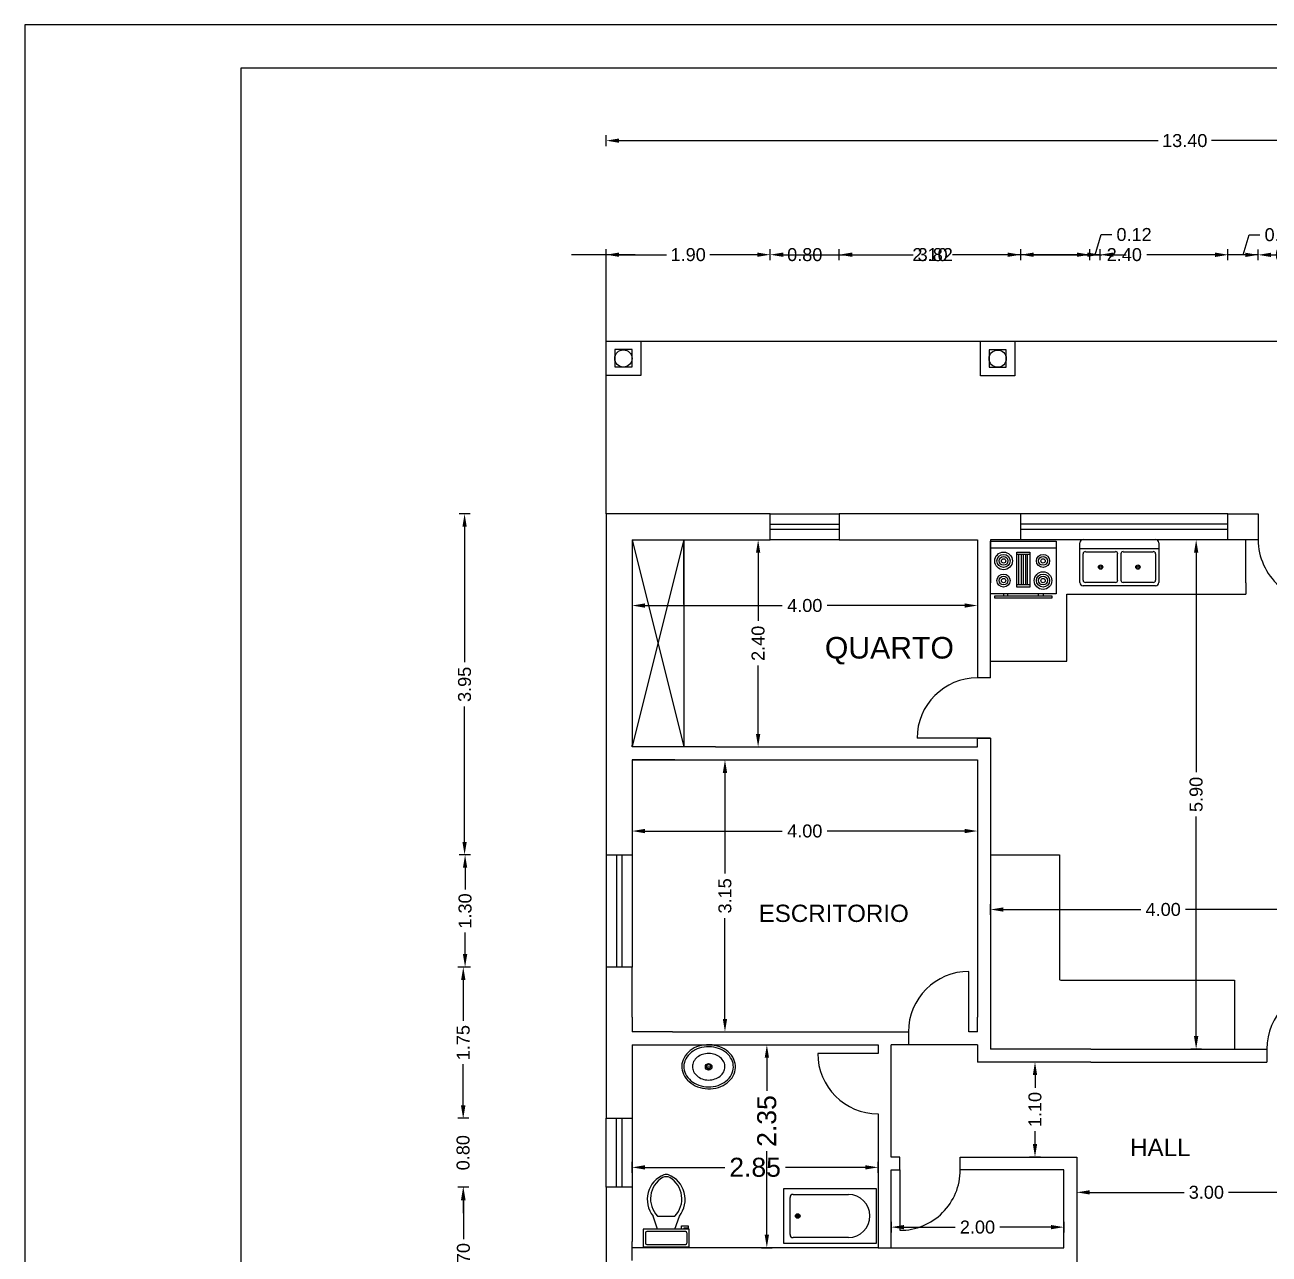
# Model space of a CAD drawing. Header units: millimetres. Extents: x 1315 to 1720, y -131 to -50.
# Drawn here: x 1490.7 to 1505.11, y -115.19 to -100.95 of the extents above; entities that cross this region are included whole.
import ezdxf

# ---------------------------------------------------------------- set-up
doc = ezdxf.new("R2010")
doc.units = ezdxf.units.MM
doc.linetypes.add('JIS_02_2.0', pattern=[3, 2, -1])
doc.layers.add('cotas', color=1, linetype='Continuous')
doc.styles.get("Standard").update_dxf_attribs({"font": 'ARIALUNI.TTF', "height": 0.22})
doc.dimstyles.get("Standard").update_dxf_attribs({"dimtxt": 0.15, "dimasz": 0.15, "dimexe": 0.0625, "dimexo": 0.0625, "dimgap": 0.0625, "dimtad": 0, "dimzin": 0, "dimdsep": 46, "dimtxsty": 'Standard', "dimcen": 2.5, "dimclrd": 256, "dimclre": 256, "dimclrt": 256, "dimazin": 0, "dimtfac": 1, "dimtofl": 0, "dimtmove": 0, "dimatfit": 3, "dimfxl": 0.0625, "dimfxlon": 1, "dimtolj": 1, "dimtzin": 0, "dimlwd": -1, "dimlwe": -1, "dimarcsym": 0})

# ---------------------------------------------------------------- blocks, each defined once
blk = doc.blocks.new('*D25')
at = {"layer": 'cotas', "transparency": 16777216}
for p, q in [((1495.854, -106.615), (1495.729, -106.615)), ((1495.791, -106.765), (1495.791, -108.332)), ((1495.791, -110.415), (1495.791, -108.847)), ((1495.854, -110.565), (1495.729, -110.565))]:
    blk.add_line(p, q, dxfattribs=at)
for points in [[(1495.766, -106.765), (1495.816, -106.765), (1495.791, -106.615)], [(1495.766, -110.415), (1495.816, -110.415), (1495.791, -110.565)]]:
    blk.add_solid(points, dxfattribs=at)
at = {"layer": 'Defpoints', "color": 0, "transparency": 16777216}
for p in [(1497.43, -106.615), (1495.791, -110.565), (1497.43, -110.565)]:
    blk.add_point(p, dxfattribs=at)
at = {"layer": 'cotas', "transparency": 16777216, "insert": (1495.791, -108.59), "char_height": 0.15, "attachment_point": 5, "rotation": 90}
blk.add_mtext('\\A1;3.95', dxfattribs=at)
blk = doc.blocks.new('*D26')
at = {"layer": 'cotas', "transparency": 16777216}
for p, q in [((1495.86, -110.565), (1495.735, -110.565)), ((1495.797, -110.715), (1495.797, -110.965)), ((1495.797, -111.715), (1495.797, -111.465)), ((1495.86, -111.865), (1495.735, -111.865))]:
    blk.add_line(p, q, dxfattribs=at)
for points in [[(1495.772, -110.715), (1495.822, -110.715), (1495.797, -110.565)], [(1495.772, -111.715), (1495.822, -111.715), (1495.797, -111.865)]]:
    blk.add_solid(points, dxfattribs=at)
at = {"layer": 'Defpoints', "color": 0, "transparency": 16777216}
for p in [(1497.43, -110.565), (1495.797, -111.865), (1497.43, -111.865)]:
    blk.add_point(p, dxfattribs=at)
at = {"layer": 'cotas', "transparency": 16777216, "insert": (1495.797, -111.215), "char_height": 0.15, "attachment_point": 5, "rotation": 90}
blk.add_mtext('\\A1;1.30', dxfattribs=at)
blk = doc.blocks.new('*D27')
at = {"layer": 'cotas', "transparency": 16777216}
for p, q in [((1495.839, -111.865), (1495.714, -111.865)), ((1495.776, -112.015), (1495.776, -112.489)), ((1495.776, -113.465), (1495.776, -112.99)), ((1495.839, -113.615), (1495.714, -113.615))]:
    blk.add_line(p, q, dxfattribs=at)
for points in [[(1495.751, -112.015), (1495.801, -112.015), (1495.776, -111.865)], [(1495.751, -113.465), (1495.801, -113.465), (1495.776, -113.615)]]:
    blk.add_solid(points, dxfattribs=at)
at = {"layer": 'Defpoints', "color": 0, "transparency": 16777216}
for p in [(1497.43, -111.865), (1495.776, -113.615), (1497.43, -113.615)]:
    blk.add_point(p, dxfattribs=at)
at = {"layer": 'cotas', "transparency": 16777216, "insert": (1495.776, -112.74), "char_height": 0.15, "attachment_point": 5, "rotation": 90}
blk.add_mtext('\\A1;1.75', dxfattribs=at)
blk = doc.blocks.new('*D32')
at = {"layer": 'cotas', "transparency": 16777216}
for p, q in [((1495.774, -113.465), (1495.774, -113.315)), ((1495.837, -113.615), (1495.712, -113.615)), ((1495.837, -114.415), (1495.712, -114.415)), ((1495.774, -114.565), (1495.774, -114.715))]:
    blk.add_line(p, q, dxfattribs=at)
for points in [[(1495.749, -113.465), (1495.799, -113.465), (1495.774, -113.615)], [(1495.749, -114.565), (1495.799, -114.565), (1495.774, -114.415)]]:
    blk.add_solid(points, dxfattribs=at)
at = {"layer": 'Defpoints', "color": 0, "transparency": 16777216}
for p in [(1497.43, -113.615), (1495.774, -114.415), (1497.43, -114.415)]:
    blk.add_point(p, dxfattribs=at)
at = {"layer": 'cotas', "transparency": 16777216, "insert": (1495.774, -114.015), "char_height": 0.15, "attachment_point": 5, "rotation": 90}
blk.add_mtext('\\A1;0.80', dxfattribs=at)
blk = doc.blocks.new('*D10')
at = {"layer": 'cotas', "transparency": 16777216}
for p, q in [((1495.84, -114.415), (1495.715, -114.415)), ((1495.778, -114.565), (1495.778, -115.015)), ((1495.778, -115.965), (1495.778, -115.515)), ((1495.84, -116.115), (1495.715, -116.115))]:
    blk.add_line(p, q, dxfattribs=at)
for points in [[(1495.753, -114.565), (1495.803, -114.565), (1495.778, -114.415)], [(1495.753, -115.965), (1495.803, -115.965), (1495.778, -116.115)]]:
    blk.add_solid(points, dxfattribs=at)
at = {"layer": 'Defpoints', "color": 0, "transparency": 16777216}
for p in [(1495.778, -114.415), (1497.43, -114.415), (1497.43, -116.115)]:
    blk.add_point(p, dxfattribs=at)
at = {"layer": 'cotas', "transparency": 16777216, "insert": (1495.778, -115.265), "char_height": 0.15, "attachment_point": 5, "rotation": 90}
blk.add_mtext('\\A1;1.70', dxfattribs=at)
blk = doc.blocks.new('*D33')
at = {"layer": 'cotas', "transparency": 16777216}
for p, q in [((1497.43, -103.675), (1497.43, -103.55)), ((1499.33, -103.675), (1499.33, -103.55)), ((1497.58, -103.613), (1498.13, -103.613)), ((1499.18, -103.613), (1498.63, -103.613))]:
    blk.add_line(p, q, dxfattribs=at)
for points in [[(1497.58, -103.588), (1497.58, -103.638), (1497.43, -103.613)], [(1499.18, -103.588), (1499.18, -103.638), (1499.33, -103.613)]]:
    blk.add_solid(points, dxfattribs=at)
at = {"layer": 'Defpoints', "color": 0, "transparency": 16777216}
for p in [(1499.33, -103.613), (1497.43, -106.615), (1499.33, -106.615)]:
    blk.add_point(p, dxfattribs=at)
at = {"layer": 'cotas', "transparency": 16777216, "insert": (1498.38, -103.613), "char_height": 0.15, "attachment_point": 5}
blk.add_mtext('\\A1;1.90', dxfattribs=at)
blk = doc.blocks.new('*D34')
at = {"layer": 'cotas', "transparency": 16777216}
for p, q in [((1500.13, -103.675), (1500.13, -103.55)), ((1502.23, -103.675), (1502.23, -103.55)), ((1500.28, -103.613), (1500.922, -103.613)), ((1502.08, -103.613), (1501.439, -103.613))]:
    blk.add_line(p, q, dxfattribs=at)
for points in [[(1500.28, -103.588), (1500.28, -103.638), (1500.13, -103.613)], [(1502.08, -103.588), (1502.08, -103.638), (1502.23, -103.613)]]:
    blk.add_solid(points, dxfattribs=at)
at = {"layer": 'Defpoints', "color": 0, "transparency": 16777216}
for p in [(1502.23, -103.613), (1500.13, -106.615), (1502.23, -106.615)]:
    blk.add_point(p, dxfattribs=at)
at = {"layer": 'cotas', "transparency": 16777216, "insert": (1501.18, -103.613), "char_height": 0.15, "attachment_point": 5}
blk.add_mtext('\\A1;2.10', dxfattribs=at)
blk = doc.blocks.new('*D35')
at = {"layer": 'cotas', "transparency": 16777216}
for p, q in [((1502.23, -103.675), (1502.23, -103.55)), ((1504.63, -103.675), (1504.63, -103.55)), ((1502.38, -103.613), (1503.172, -103.613)), ((1504.48, -103.613), (1503.689, -103.613))]:
    blk.add_line(p, q, dxfattribs=at)
for points in [[(1502.38, -103.588), (1502.38, -103.638), (1502.23, -103.613)], [(1504.48, -103.588), (1504.48, -103.638), (1504.63, -103.613)]]:
    blk.add_solid(points, dxfattribs=at)
at = {"layer": 'Defpoints', "color": 0, "transparency": 16777216}
for p in [(1504.63, -103.613), (1502.23, -106.615), (1504.63, -106.615)]:
    blk.add_point(p, dxfattribs=at)
at = {"layer": 'cotas', "transparency": 16777216, "insert": (1503.43, -103.613), "char_height": 0.15, "attachment_point": 5}
blk.add_mtext('\\A1;2.40', dxfattribs=at)
blk = doc.blocks.new('*D13')
at = {"layer": 'cotas', "transparency": 16777216}
for p, q in [((1497.43, -102.355), (1497.43, -102.23)), ((1510.83, -102.355), (1510.83, -102.23)), ((1497.58, -102.292), (1503.822, -102.292)), ((1510.68, -102.292), (1504.439, -102.292))]:
    blk.add_line(p, q, dxfattribs=at)
for points in [[(1497.58, -102.267), (1497.58, -102.317), (1497.43, -102.292)], [(1510.68, -102.267), (1510.68, -102.317), (1510.83, -102.292)]]:
    blk.add_solid(points, dxfattribs=at)
at = {"layer": 'Defpoints', "color": 0, "transparency": 16777216}
for p in [(1497.43, -102.292), (1497.43, -106.615), (1510.83, -106.615)]:
    blk.add_point(p, dxfattribs=at)
at = {"layer": 'cotas', "transparency": 16777216, "insert": (1504.13, -102.292), "char_height": 0.15, "attachment_point": 5}
blk.add_mtext('\\A1;13.40', dxfattribs=at)
blk = doc.blocks.new('*D45')
at = {"layer": 'cotas', "transparency": 16777216}
for p, q in [((1502.88, -114.412), (1502.88, -114.537)), ((1503.03, -114.474), (1504.123, -114.474)), ((1505.73, -114.474), (1504.637, -114.474)), ((1505.88, -114.412), (1505.88, -114.537))]:
    blk.add_line(p, q, dxfattribs=at)
for points in [[(1503.03, -114.449), (1503.03, -114.499), (1502.88, -114.474)], [(1505.73, -114.449), (1505.73, -114.499), (1505.88, -114.474)]]:
    blk.add_solid(points, dxfattribs=at)
at = {"layer": 'Defpoints', "color": 0, "transparency": 16777216}
for p in [(1502.88, -114.065), (1505.88, -114.065), (1505.88, -114.474)]:
    blk.add_point(p, dxfattribs=at)
at = {"layer": 'cotas', "transparency": 16777216, "insert": (1504.38, -114.474), "char_height": 0.15, "attachment_point": 5}
blk.add_mtext('\\A1;3.00', dxfattribs=at)
blk = doc.blocks.new('*D46')
at = {"layer": 'cotas', "transparency": 16777216}
for p, q in [((1502.458, -112.965), (1502.333, -112.965)), ((1502.396, -113.115), (1502.396, -113.265)), ((1502.396, -113.915), (1502.396, -113.765)), ((1502.458, -114.065), (1502.333, -114.065))]:
    blk.add_line(p, q, dxfattribs=at)
for points in [[(1502.371, -113.115), (1502.421, -113.115), (1502.396, -112.965)], [(1502.371, -113.915), (1502.421, -113.915), (1502.396, -114.065)]]:
    blk.add_solid(points, dxfattribs=at)
at = {"layer": 'Defpoints', "color": 0, "transparency": 16777216}
for p in [(1502.396, -112.965), (1502.88, -112.965), (1502.88, -114.065)]:
    blk.add_point(p, dxfattribs=at)
at = {"layer": 'cotas', "transparency": 16777216, "insert": (1502.396, -113.515), "char_height": 0.15, "attachment_point": 5, "rotation": 90}
blk.add_mtext('\\A1;1.10', dxfattribs=at)
blk = doc.blocks.new('*D47')
at = {"layer": 'cotas', "transparency": 16777216}
for p, q in [((1500.73, -114.814), (1500.73, -114.939)), ((1502.73, -114.814), (1502.73, -114.939)), ((1500.88, -114.877), (1501.472, -114.877)), ((1502.58, -114.877), (1501.989, -114.877))]:
    blk.add_line(p, q, dxfattribs=at)
for points in [[(1500.88, -114.852), (1500.88, -114.902), (1500.73, -114.877)], [(1502.58, -114.852), (1502.58, -114.902), (1502.73, -114.877)]]:
    blk.add_solid(points, dxfattribs=at)
at = {"layer": 'Defpoints', "color": 0, "transparency": 16777216}
for p in [(1500.73, -114.215), (1502.73, -114.215), (1502.73, -114.877)]:
    blk.add_point(p, dxfattribs=at)
at = {"layer": 'cotas', "transparency": 16777216, "insert": (1501.73, -114.877), "char_height": 0.15, "attachment_point": 5}
blk.add_mtext('\\A1;2.00', dxfattribs=at)
blk = doc.blocks.new('*D48')
at = {"layer": 'cotas', "transparency": 16777216}
for p, q in [((1499.128, -106.915), (1499.253, -106.915)), ((1499.19, -107.065), (1499.19, -107.856)), ((1499.19, -109.165), (1499.19, -108.373)), ((1499.128, -109.315), (1499.253, -109.315))]:
    blk.add_line(p, q, dxfattribs=at)
for points in [[(1499.165, -107.065), (1499.215, -107.065), (1499.19, -106.915)], [(1499.165, -109.165), (1499.215, -109.165), (1499.19, -109.315)]]:
    blk.add_solid(points, dxfattribs=at)
at = {"layer": 'Defpoints', "color": 0, "transparency": 16777216}
for p in [(1498.33, -106.915), (1498.33, -109.315), (1499.19, -109.315)]:
    blk.add_point(p, dxfattribs=at)
at = {"layer": 'cotas', "transparency": 16777216, "insert": (1499.19, -108.115), "char_height": 0.15, "attachment_point": 5, "rotation": 90}
blk.add_mtext('\\A1;2.40', dxfattribs=at)
blk = doc.blocks.new('*D49')
at = {"layer": 'cotas', "transparency": 16777216}
for p, q in [((1497.73, -107.615), (1497.73, -107.74)), ((1501.73, -107.615), (1501.73, -107.74)), ((1497.88, -107.677), (1499.47, -107.677)), ((1501.58, -107.677), (1499.99, -107.677))]:
    blk.add_line(p, q, dxfattribs=at)
for points in [[(1497.88, -107.652), (1497.88, -107.702), (1497.73, -107.677)], [(1501.58, -107.652), (1501.58, -107.702), (1501.73, -107.677)]]:
    blk.add_solid(points, dxfattribs=at)
at = {"layer": 'Defpoints', "color": 0, "transparency": 16777216}
for p in [(1497.73, -106.915), (1501.73, -106.915), (1501.73, -107.677)]:
    blk.add_point(p, dxfattribs=at)
at = {"layer": 'cotas', "transparency": 16777216, "insert": (1499.73, -107.677), "char_height": 0.15, "attachment_point": 5}
blk.add_mtext('\\A1;4.00', dxfattribs=at)
blk = doc.blocks.new('*D50')
at = {"layer": 'cotas', "transparency": 16777216}
for p, q in [((1504.325, -106.915), (1504.2, -106.915)), ((1504.262, -107.065), (1504.262, -109.607)), ((1504.262, -112.665), (1504.262, -110.122)), ((1504.325, -112.815), (1504.2, -112.815))]:
    blk.add_line(p, q, dxfattribs=at)
for points in [[(1504.237, -107.065), (1504.287, -107.065), (1504.262, -106.915)], [(1504.237, -112.665), (1504.287, -112.665), (1504.262, -112.815)]]:
    blk.add_solid(points, dxfattribs=at)
at = {"layer": 'Defpoints', "color": 0, "transparency": 16777216}
for p in [(1504.98, -106.915), (1504.262, -112.815), (1504.98, -112.815)]:
    blk.add_point(p, dxfattribs=at)
at = {"layer": 'cotas', "transparency": 16777216, "insert": (1504.262, -109.865), "char_height": 0.15, "attachment_point": 5, "rotation": 90}
blk.add_mtext('\\A1;5.90', dxfattribs=at)
blk = doc.blocks.new('*D51')
at = {"layer": 'cotas', "transparency": 16777216}
for p, q in [((1501.88, -111.261), (1501.88, -111.136)), ((1502.03, -111.198), (1503.62, -111.198)), ((1505.73, -111.198), (1504.14, -111.198)), ((1505.88, -111.261), (1505.88, -111.136))]:
    blk.add_line(p, q, dxfattribs=at)
for points in [[(1502.03, -111.173), (1502.03, -111.223), (1501.88, -111.198)], [(1505.73, -111.173), (1505.73, -111.223), (1505.88, -111.198)]]:
    blk.add_solid(points, dxfattribs=at)
at = {"layer": 'Defpoints', "color": 0, "transparency": 16777216}
for p in [(1505.88, -111.198), (1501.88, -112.815), (1505.88, -112.815)]:
    blk.add_point(p, dxfattribs=at)
at = {"layer": 'cotas', "transparency": 16777216, "insert": (1503.88, -111.198), "char_height": 0.15, "attachment_point": 5}
blk.add_mtext('\\A1;4.00', dxfattribs=at)
blk = doc.blocks.new('*D63')
at = {"layer": 'cotas', "transparency": 16777216}
for p, q in [((1497.73, -110.226), (1497.73, -110.351)), ((1497.88, -110.289), (1499.47, -110.289)), ((1501.58, -110.289), (1499.99, -110.289)), ((1501.73, -110.226), (1501.73, -110.351))]:
    blk.add_line(p, q, dxfattribs=at)
for points in [[(1497.88, -110.264), (1497.88, -110.314), (1497.73, -110.289)], [(1501.58, -110.264), (1501.58, -110.314), (1501.73, -110.289)]]:
    blk.add_solid(points, dxfattribs=at)
at = {"layer": 'Defpoints', "color": 0, "transparency": 16777216}
for p in [(1497.73, -109.465), (1501.73, -109.465), (1501.73, -110.289)]:
    blk.add_point(p, dxfattribs=at)
at = {"layer": 'cotas', "transparency": 16777216, "insert": (1499.73, -110.289), "char_height": 0.15, "attachment_point": 5}
blk.add_mtext('\\A1;4.00', dxfattribs=at)
blk = doc.blocks.new('*D64')
at = {"layer": 'cotas', "transparency": 16777216}
for p, q in [((1498.744, -109.465), (1498.869, -109.465)), ((1498.806, -109.615), (1498.806, -110.782)), ((1498.806, -112.465), (1498.806, -111.297)), ((1498.744, -112.615), (1498.869, -112.615))]:
    blk.add_line(p, q, dxfattribs=at)
for points in [[(1498.781, -109.615), (1498.831, -109.615), (1498.806, -109.465)], [(1498.781, -112.465), (1498.831, -112.465), (1498.806, -112.615)]]:
    blk.add_solid(points, dxfattribs=at)
at = {"layer": 'Defpoints', "color": 0, "transparency": 16777216}
for p in [(1497.73, -109.465), (1498.806, -109.465), (1497.73, -112.615)]:
    blk.add_point(p, dxfattribs=at)
at = {"layer": 'cotas', "transparency": 16777216, "insert": (1498.806, -111.04), "char_height": 0.15, "attachment_point": 5, "rotation": 90}
blk.add_mtext('\\A1;3.15', dxfattribs=at)
blk = doc.blocks.new('*D72')
at = {"layer": 'cotas', "transparency": 16777216}
for p, q in [((1497.73, -114.247), (1497.73, -114.122)), ((1497.88, -114.185), (1498.804, -114.185)), ((1500.43, -114.185), (1499.506, -114.185)), ((1500.58, -114.247), (1500.58, -114.122))]:
    blk.add_line(p, q, dxfattribs=at)
at = {"layer": 'cotas', "lineweight": 100, "transparency": 16777216}
for points in [[(1497.88, -114.16), (1497.88, -114.21), (1497.73, -114.185)], [(1500.43, -114.16), (1500.43, -114.21), (1500.58, -114.185)]]:
    blk.add_solid(points, dxfattribs=at)
at = {"layer": 'Defpoints', "color": 0, "lineweight": 100, "transparency": 16777216}
for p in [(1500.58, -114.185), (1497.73, -115.115), (1500.58, -115.115)]:
    blk.add_point(p, dxfattribs=at)
at = {"layer": 'cotas', "transparency": 16777216, "insert": (1499.155, -114.185), "char_height": 0.22, "attachment_point": 5}
blk.add_mtext('\\A1;2.85', dxfattribs=at)
blk = doc.blocks.new('*D73')
at = {"layer": 'cotas', "transparency": 16777216}
for p, q in [((1499.228, -112.765), (1499.353, -112.765)), ((1499.291, -112.915), (1499.291, -113.298)), ((1499.291, -114.965), (1499.291, -113.999)), ((1499.228, -115.115), (1499.353, -115.115))]:
    blk.add_line(p, q, dxfattribs=at)
at = {"layer": 'cotas', "lineweight": 100, "transparency": 16777216}
for points in [[(1499.266, -112.915), (1499.316, -112.915), (1499.291, -112.765)], [(1499.266, -114.965), (1499.316, -114.965), (1499.291, -115.115)]]:
    blk.add_solid(points, dxfattribs=at)
at = {"layer": 'Defpoints', "color": 0, "lineweight": 100, "transparency": 16777216}
for p in [(1497.73, -112.765), (1497.73, -115.115), (1499.291, -115.115)]:
    blk.add_point(p, dxfattribs=at)
at = {"layer": 'cotas', "transparency": 16777216, "insert": (1499.291, -113.648), "char_height": 0.22, "attachment_point": 5, "rotation": 90}
blk.add_mtext('\\A1;2.35', dxfattribs=at)
blk = doc.blocks.new('*D78')
at = {"layer": 'cotas', "transparency": 16777216}
for p, q in [((1504.98, -103.677), (1504.98, -103.552)), ((1505.78, -103.677), (1505.78, -103.552)), ((1504.83, -103.615), (1504.68, -103.615)), ((1505.93, -103.615), (1506.08, -103.615))]:
    blk.add_line(p, q, dxfattribs=at)
for points in [[(1504.83, -103.59), (1504.83, -103.64), (1504.98, -103.615)], [(1505.93, -103.59), (1505.93, -103.64), (1505.78, -103.615)]]:
    blk.add_solid(points, dxfattribs=at)
at = {"layer": 'Defpoints', "color": 0, "transparency": 16777216}
for p in [(1504.98, -103.615), (1504.98, -106.615), (1505.78, -106.615)]:
    blk.add_point(p, dxfattribs=at)
at = {"layer": 'cotas', "transparency": 16777216, "insert": (1505.38, -103.615), "char_height": 0.15, "attachment_point": 5}
blk.add_mtext('\\A1;0.80', dxfattribs=at)
blk = doc.blocks.new('*D79')
at = {"layer": 'cotas', "transparency": 16777216}
for p, q in [((1504.805, -103.615), (1504.875, -103.382)), ((1504.875, -103.382), (1505, -103.382)), ((1504.63, -103.677), (1504.63, -103.552)), ((1504.98, -103.677), (1504.98, -103.552)), ((1504.48, -103.615), (1504.33, -103.615)), ((1504.98, -103.615), (1504.63, -103.615)), ((1505.13, -103.615), (1505.28, -103.615))]:
    blk.add_line(p, q, dxfattribs=at)
for points in [[(1504.48, -103.59), (1504.48, -103.64), (1504.63, -103.615)], [(1505.13, -103.59), (1505.13, -103.64), (1504.98, -103.615)]]:
    blk.add_solid(points, dxfattribs=at)
at = {"layer": 'Defpoints', "color": 0, "transparency": 16777216}
for p in [(1504.63, -103.615), (1504.63, -106.615), (1504.98, -106.615)]:
    blk.add_point(p, dxfattribs=at)
at = {"layer": 'cotas', "transparency": 16777216, "insert": (1505.258, -103.382), "char_height": 0.15, "attachment_point": 5}
blk.add_mtext('\\A1;0.35', dxfattribs=at)
blk = doc.blocks.new('*D16')
at = {"layer": 'cotas', "transparency": 16777216}
for p, q in [((1499.33, -103.613), (1499.33, -103.55)), ((1500.13, -103.675), (1500.13, -103.55)), ((1499.18, -103.613), (1499.03, -103.613)), ((1500.28, -103.613), (1500.43, -103.613))]:
    blk.add_line(p, q, dxfattribs=at)
for points in [[(1499.18, -103.588), (1499.18, -103.638), (1499.33, -103.613)], [(1500.28, -103.588), (1500.28, -103.638), (1500.13, -103.613)]]:
    blk.add_solid(points, dxfattribs=at)
at = {"layer": 'Defpoints', "color": 0, "transparency": 16777216}
for p in [(1499.33, -103.613), (1499.33, -103.613), (1500.13, -106.615)]:
    blk.add_point(p, dxfattribs=at)
at = {"layer": 'cotas', "transparency": 16777216, "insert": (1499.73, -103.613), "char_height": 0.15, "attachment_point": 5}
blk.add_mtext('\\A1;0.80', dxfattribs=at)
blk = doc.blocks.new('*D17')
at = {"layer": 'cotas', "transparency": 16777216}
for p, q in [((1499.33, -103.613), (1499.33, -103.55)), ((1503.152, -103.675), (1503.152, -103.55)), ((1499.48, -103.613), (1500.985, -103.613)), ((1503.002, -103.613), (1501.497, -103.613))]:
    blk.add_line(p, q, dxfattribs=at)
for points in [[(1499.48, -103.588), (1499.48, -103.638), (1499.33, -103.613)], [(1503.002, -103.588), (1503.002, -103.638), (1503.152, -103.613)]]:
    blk.add_solid(points, dxfattribs=at)
at = {"layer": 'Defpoints', "color": 0, "transparency": 16777216}
for p in [(1499.33, -103.613), (1503.152, -103.613), (1503.152, -126.765)]:
    blk.add_point(p, dxfattribs=at)
at = {"layer": 'cotas', "transparency": 16777216, "insert": (1501.241, -103.613), "char_height": 0.15, "attachment_point": 5}
blk.add_mtext('\\A1;3.82', dxfattribs=at)
blk = doc.blocks.new('*D18')
at = {"layer": 'cotas', "transparency": 16777216}
for p, q in [((1503.092, -103.613), (1503.162, -103.38)), ((1503.162, -103.38), (1503.287, -103.38)), ((1503.032, -103.675), (1503.032, -103.55)), ((1503.152, -103.675), (1503.152, -103.55)), ((1502.882, -103.613), (1502.732, -103.613)), ((1503.152, -103.613), (1503.032, -103.613)), ((1503.302, -103.613), (1503.452, -103.613))]:
    blk.add_line(p, q, dxfattribs=at)
for points in [[(1502.882, -103.588), (1502.882, -103.638), (1503.032, -103.613)], [(1503.302, -103.588), (1503.302, -103.638), (1503.152, -103.613)]]:
    blk.add_solid(points, dxfattribs=at)
at = {"layer": 'Defpoints', "color": 0, "transparency": 16777216}
for p in [(1503.032, -103.613), (1503.032, -126.765), (1503.152, -126.765)]:
    blk.add_point(p, dxfattribs=at)
at = {"layer": 'cotas', "transparency": 16777216, "insert": (1503.543, -103.38), "char_height": 0.15, "attachment_point": 5}
blk.add_mtext('\\A1;0.12', dxfattribs=at)
blk = doc.blocks.new('*D19')
at = {"layer": 'cotas', "transparency": 16777216}
for p, q in [((1503.092, -103.613), (1503.162, -103.38)), ((1503.162, -103.38), (1503.287, -103.38)), ((1503.032, -103.675), (1503.032, -103.55)), ((1503.152, -103.675), (1503.152, -103.55)), ((1502.882, -103.613), (1502.732, -103.613)), ((1503.032, -103.613), (1503.152, -103.613)), ((1503.302, -103.613), (1503.452, -103.613))]:
    blk.add_line(p, q, dxfattribs=at)
for points in [[(1502.882, -103.588), (1502.882, -103.638), (1503.032, -103.613)], [(1503.302, -103.588), (1503.302, -103.638), (1503.152, -103.613)]]:
    blk.add_solid(points, dxfattribs=at)
at = {"layer": 'Defpoints', "color": 0, "transparency": 16777216}
for p in [(1503.152, -103.613), (1503.032, -126.765), (1503.152, -126.765)]:
    blk.add_point(p, dxfattribs=at)
at = {"layer": 'cotas', "transparency": 16777216, "insert": (1503.543, -103.38), "char_height": 0.15, "attachment_point": 5}
blk.add_mtext('\\A1;0.12', dxfattribs=at)
blk = doc.blocks.new('*D20')
at = {"layer": 'cotas', "transparency": 16777216}
for p, q in [((1503.092, -103.613), (1503.162, -103.38)), ((1503.162, -103.38), (1503.287, -103.38)), ((1503.032, -103.675), (1503.032, -103.55)), ((1503.152, -103.675), (1503.152, -103.55)), ((1502.882, -103.613), (1502.732, -103.613)), ((1503.152, -103.613), (1503.032, -103.613)), ((1503.302, -103.613), (1503.452, -103.613))]:
    blk.add_line(p, q, dxfattribs=at)
for points in [[(1502.882, -103.588), (1502.882, -103.638), (1503.032, -103.613)], [(1503.302, -103.588), (1503.302, -103.638), (1503.152, -103.613)]]:
    blk.add_solid(points, dxfattribs=at)
at = {"layer": 'Defpoints', "color": 0, "transparency": 16777216}
for p in [(1503.032, -103.613), (1503.032, -126.765), (1503.152, -126.765)]:
    blk.add_point(p, dxfattribs=at)
at = {"layer": 'cotas', "transparency": 16777216, "insert": (1503.543, -103.38), "char_height": 0.15, "attachment_point": 5}
blk.add_mtext('\\A1;0.12', dxfattribs=at)
blk = doc.blocks.new('*D21')
at = {"layer": 'cotas', "transparency": 16777216}
for p, q in [((1503.092, -103.613), (1503.162, -103.38)), ((1503.162, -103.38), (1503.287, -103.38)), ((1503.032, -103.675), (1503.032, -103.55)), ((1503.152, -103.675), (1503.152, -103.55)), ((1502.882, -103.613), (1502.732, -103.613)), ((1503.032, -103.613), (1503.152, -103.613)), ((1503.302, -103.613), (1503.452, -103.613))]:
    blk.add_line(p, q, dxfattribs=at)
for points in [[(1502.882, -103.588), (1502.882, -103.638), (1503.032, -103.613)], [(1503.302, -103.588), (1503.302, -103.638), (1503.152, -103.613)]]:
    blk.add_solid(points, dxfattribs=at)
at = {"layer": 'Defpoints', "color": 0, "transparency": 16777216}
for p in [(1503.152, -103.613), (1503.032, -126.765), (1503.152, -126.765)]:
    blk.add_point(p, dxfattribs=at)
at = {"layer": 'cotas', "transparency": 16777216, "insert": (1503.543, -103.38), "char_height": 0.15, "attachment_point": 5}
blk.add_mtext('\\A1;0.12', dxfattribs=at)
blk = doc.blocks.new('*D22')
at = {"layer": 'cotas', "transparency": 16777216}
for p, q in [((1503.092, -103.613), (1503.162, -103.38)), ((1503.162, -103.38), (1503.287, -103.38)), ((1503.032, -103.675), (1503.032, -103.55)), ((1503.152, -103.675), (1503.152, -103.55)), ((1502.882, -103.613), (1502.732, -103.613)), ((1503.152, -103.613), (1503.032, -103.613)), ((1503.302, -103.613), (1503.452, -103.613))]:
    blk.add_line(p, q, dxfattribs=at)
for points in [[(1502.882, -103.588), (1502.882, -103.638), (1503.032, -103.613)], [(1503.302, -103.588), (1503.302, -103.638), (1503.152, -103.613)]]:
    blk.add_solid(points, dxfattribs=at)
at = {"layer": 'Defpoints', "color": 0, "transparency": 16777216}
for p in [(1503.032, -103.613), (1503.032, -126.765), (1503.152, -126.765)]:
    blk.add_point(p, dxfattribs=at)
at = {"layer": 'cotas', "transparency": 16777216, "insert": (1503.543, -103.38), "char_height": 0.15, "attachment_point": 5}
blk.add_mtext('\\A1;0.12', dxfattribs=at)
blk = doc.blocks.new('*D23')
at = {"layer": 'cotas', "transparency": 16777216}
for p, q in [((1503.092, -103.613), (1503.162, -103.38)), ((1503.162, -103.38), (1503.287, -103.38)), ((1503.032, -103.675), (1503.032, -103.55)), ((1503.152, -103.675), (1503.152, -103.55)), ((1502.882, -103.613), (1502.732, -103.613)), ((1503.032, -103.613), (1503.152, -103.613)), ((1503.302, -103.613), (1503.452, -103.613))]:
    blk.add_line(p, q, dxfattribs=at)
for points in [[(1502.882, -103.588), (1502.882, -103.638), (1503.032, -103.613)], [(1503.302, -103.588), (1503.302, -103.638), (1503.152, -103.613)]]:
    blk.add_solid(points, dxfattribs=at)
at = {"layer": 'Defpoints', "color": 0, "transparency": 16777216}
for p in [(1503.152, -103.613), (1503.032, -126.765), (1503.152, -126.765)]:
    blk.add_point(p, dxfattribs=at)
at = {"layer": 'cotas', "transparency": 16777216, "insert": (1503.543, -103.38), "char_height": 0.15, "attachment_point": 5}
blk.add_mtext('\\A1;0.12', dxfattribs=at)

msp = doc.modelspace()

# ---------------------------------------------------------------- linework, layer by layer
for p, q in [((1490.7, -100.951), (1490.7, -130.651)), ((1532.7, -100.951), (1490.7, -100.951))]:
    msp.add_line(p, q)
at = {"color": 30}
for p, q in [((1493.2, -101.451), (1493.2, -130.151)), ((1532.2, -101.451), (1493.2, -101.451))]:
    msp.add_line(p, q, dxfattribs=at)
at = {"color": 3}
for p, q in [((1497.43, -104.615), (1497.63, -104.615)), ((1497.43, -106.615), (1497.43, -104.615)), ((1497.43, -104.615), (1510.83, -104.615)), ((1501.764, -105.013), (1501.964, -105.013)), ((1499.33, -106.615), (1497.43, -106.615)), ((1497.43, -106.615), (1497.43, -110.565)), ((1499.33, -106.915), (1499.33, -106.615)), ((1499.33, -106.615), (1500.13, -106.615)), ((1499.33, -106.735), (1500.13, -106.735)), ((1502.23, -106.615), (1500.13, -106.615)), ((1500.13, -106.615), (1500.13, -106.915)), ((1504.63, -106.615), (1502.23, -106.615)), ((1502.23, -106.915), (1502.23, -106.615)), ((1504.63, -106.735), (1502.23, -106.735)), ((1504.63, -106.915), (1504.63, -106.615)), ((1504.63, -106.615), (1504.98, -106.615)), ((1504.98, -106.615), (1504.98, -106.915)), ((1500.13, -106.795), (1499.33, -106.795)), ((1504.63, -106.795), (1502.23, -106.795)), ((1497.73, -106.915), (1497.73, -109.044)), ((1497.73, -106.915), (1499.33, -106.915)), ((1497.73, -106.915), (1498.33, -109.315)), ((1498.33, -106.915), (1497.73, -109.304)), ((1498.33, -107.666), (1498.33, -106.915)), ((1498.33, -106.915), (1498.33, -109.315)), ((1500.13, -106.915), (1499.33, -106.915)), ((1500.13, -106.915), (1501.73, -106.915)), ((1501.73, -106.915), (1501.73, -108.515)), ((1502.23, -106.915), (1501.88, -106.915)), ((1501.88, -106.915), (1501.88, -107.015)), ((1501.88, -106.915), (1501.88, -107.415)), ((1501.88, -107.007), (1502.642, -107.007)), ((1501.88, -108.515), (1501.88, -107.015)), ((1504.63, -106.915), (1502.23, -106.915)), ((1502.915, -107.015), (1503.83, -107.015)), ((1504.98, -106.915), (1504.63, -106.915)), ((1504.836, -107.415), (1504.836, -106.915)), ((1502.184, -107.083), (1502.337, -107.083)), ((1502.21, -107.439), (1502.21, -107.083)), ((1502.235, -107.083), (1502.235, -107.439)), ((1502.261, -107.439), (1502.261, -107.083)), ((1502.286, -107.083), (1502.286, -107.439)), ((1502.311, -107.439), (1502.311, -107.083)), ((1503.353, -107.383), (1503.353, -107.078)), ((1503.391, -107.078), (1503.391, -107.383)), ((1502.337, -107.439), (1502.184, -107.439)), ((1504.836, -107.415), (1504.836, -107.546)), ((1502.032, -107.541), (1502.032, -107.566)), ((1502.083, -107.566), (1502.083, -107.541)), ((1502.438, -107.566), (1502.438, -107.541)), ((1502.489, -107.541), (1502.489, -107.566)), ((1502.764, -108.323), (1502.764, -107.546)), ((1502.764, -107.546), (1504.836, -107.546)), ((1501.88, -108.323), (1502.38, -108.323)), ((1502.38, -108.323), (1502.764, -108.323)), ((1501.88, -108.515), (1501.73, -108.515)), ((1497.73, -109.044), (1497.73, -109.294)), ((1497.73, -109.315), (1497.73, -109.294)), ((1498.695, -109.315), (1497.73, -109.315)), ((1498.695, -109.315), (1501.73, -109.315)), ((1501.73, -109.215), (1501.03, -109.215)), ((1501.73, -109.315), (1501.73, -109.215)), ((1501.73, -109.215), (1501.88, -109.215)), ((1501.88, -109.215), (1501.73, -109.215)), ((1501.88, -109.215), (1501.88, -110.863)), ((1497.73, -109.465), (1497.73, -110.565)), ((1498.224, -109.465), (1497.73, -109.465)), ((1497.73, -109.465), (1501.73, -109.465)), ((1501.73, -109.465), (1501.73, -112.444)), ((1497.43, -110.565), (1497.73, -110.565)), ((1497.43, -110.565), (1497.43, -111.865)), ((1497.55, -110.565), (1497.55, -111.865)), ((1497.61, -110.565), (1497.61, -111.865)), ((1497.73, -110.565), (1497.73, -111.865)), ((1501.88, -110.565), (1502.68, -110.565)), ((1502.68, -110.565), (1502.68, -112.015)), ((1501.88, -110.863), (1501.88, -112.815)), ((1497.73, -111.865), (1497.43, -111.865)), ((1497.43, -111.865), (1497.43, -113.615)), ((1497.73, -112.444), (1497.73, -111.865)), ((1501.63, -112.615), (1501.63, -111.915)), ((1502.69, -112.015), (1504.707, -112.015)), ((1504.707, -112.015), (1504.707, -112.815)), ((1497.73, -112.444), (1497.73, -112.615)), ((1501.73, -112.444), (1501.73, -112.444)), ((1501.73, -112.615), (1501.73, -112.444)), ((1498.2, -112.615), (1497.73, -112.615)), ((1498.2, -112.615), (1500.93, -112.615)), ((1500.93, -112.615), (1500.93, -112.765)), ((1501.63, -112.615), (1501.63, -112.615)), ((1501.73, -112.615), (1501.63, -112.615)), ((1497.73, -112.765), (1497.73, -115.044)), ((1497.73, -112.765), (1500.58, -112.765)), ((1500.58, -112.765), (1500.58, -112.865)), ((1500.58, -112.765), (1500.58, -112.865)), ((1500.73, -112.865), (1500.73, -112.765)), ((1500.73, -114.065), (1500.73, -112.765)), ((1501.63, -112.765), (1500.73, -112.765)), ((1501.73, -112.765), (1501.63, -112.765)), ((1501.73, -112.765), (1501.63, -112.765)), ((1501.73, -112.765), (1501.73, -112.965)), ((1500.58, -112.865), (1499.88, -112.865)), ((1503.043, -112.815), (1501.88, -112.815)), ((1503.043, -112.815), (1505.08, -112.815)), ((1505.08, -112.815), (1505.08, -112.965)), ((1498.592, -113.019), (1498.642, -113.019)), ((1503.043, -112.965), (1501.73, -112.965)), ((1501.73, -112.965), (1501.73, -112.965)), ((1503.043, -112.965), (1505.08, -112.965)), ((1497.43, -113.615), (1497.73, -113.615)), ((1497.43, -114.415), (1497.43, -113.615)), ((1497.55, -114.415), (1497.55, -113.615)), ((1497.61, -113.615), (1497.61, -114.415)), ((1497.73, -113.615), (1497.73, -114.415)), ((1500.58, -113.565), (1500.58, -115.115)), ((1500.83, -114.065), (1500.73, -114.065)), ((1500.83, -114.214), (1500.83, -114.065)), ((1501.53, -114.065), (1502.73, -114.065)), ((1501.53, -114.215), (1501.53, -114.065)), ((1502.73, -114.065), (1502.88, -114.065)), ((1502.88, -114.065), (1502.88, -114.965)), ((1500.73, -114.215), (1500.83, -114.214)), ((1500.73, -115.115), (1500.73, -114.215)), ((1500.83, -114.214), (1500.83, -114.914)), ((1500.83, -114.215), (1500.83, -114.215)), ((1501.53, -114.215), (1501.53, -114.215)), ((1502.73, -114.215), (1501.53, -114.215)), ((1502.73, -115.115), (1502.73, -114.215)), ((1497.73, -114.415), (1497.43, -114.415)), ((1497.43, -114.415), (1497.43, -116.115)), ((1498.024, -114.901), (1497.973, -114.749)), ((1498.024, -114.749), (1498.227, -114.749)), ((1498.227, -114.901), (1498.278, -114.749)), ((1499.631, -114.748), (1499.666, -114.748)), ((1499.649, -114.73), (1499.649, -114.766)), ((1497.885, -114.952), (1497.885, -115.054)), ((1498.304, -114.863), (1498.38, -114.863)), ((1498.304, -114.901), (1498.304, -114.863)), ((1498.38, -114.889), (1498.329, -114.889)), ((1498.329, -114.889), (1498.329, -114.901)), ((1498.38, -114.863), (1498.38, -114.889)), ((1502.88, -114.965), (1502.882, -118.015)), ((1497.73, -115.265), (1497.73, -115.044)), ((1500.58, -115.115), (1497.73, -115.115)), ((1500.58, -115.115), (1500.73, -115.115)), ((1500.73, -115.115), (1502.73, -115.115))]:
    msp.add_line(p, q, dxfattribs=at)
for points in [[(1497.43, -105.013), (1497.43, -104.613), (1497.83, -104.613), (1497.83, -105.013)], [(1497.73, -104.913), (1497.73, -104.713), (1497.53, -104.713), (1497.53, -104.913)], [(1501.764, -105.015), (1501.764, -104.615), (1502.164, -104.615), (1502.164, -105.015)], [(1502.064, -104.915), (1502.064, -104.715), (1501.864, -104.715), (1501.864, -104.915)], [(1501.88, -107.541), (1501.88, -106.931), (1502.642, -106.931), (1502.642, -107.541)], [(1502.184, -107.464), (1502.184, -107.058), (1502.337, -107.058), (1502.337, -107.464)], [(1501.93, -107.591), (1501.93, -107.566), (1502.591, -107.566), (1502.591, -107.591)], [(1499.489, -115.068), (1499.489, -114.428), (1500.555, -114.428), (1500.555, -115.068)], [(1497.859, -114.901), (1497.859, -115.104), (1498.393, -115.104), (1498.393, -114.901)]]:
    msp.add_lwpolyline(points, close=True, dxfattribs=at)
for points in [[(1502.915, -107.409), (1502.915, -106.951)], [(1502.953, -106.913), (1503.791, -106.913)], [(1503.83, -106.951), (1503.83, -107.409)], [(1502.953, -107.383), (1502.953, -107.078)], [(1502.979, -107.053), (1503.328, -107.053)], [(1503.417, -107.053), (1503.766, -107.053)], [(1503.791, -107.078), (1503.791, -107.383)], [(1503.791, -107.447), (1502.953, -107.447)], [(1503.328, -107.409), (1502.979, -107.409)], [(1503.766, -107.409), (1503.417, -107.409)], [(1499.56, -114.961), (1499.56, -114.535)], [(1499.595, -114.499), (1500.235, -114.499)], [(1498.342, -114.927), (1497.91, -114.927)], [(1498.367, -115.054), (1498.367, -114.952)], [(1497.91, -115.079), (1498.342, -115.079)], [(1500.235, -114.997), (1499.595, -114.997)]]:
    msp.add_lwpolyline(points, dxfattribs=at)
at = {"color": 3, "linetype": 'Continuous'}
for points in [[(1498.306, -113.009, 0.117634), (1498.326, -113.105, 0.104469), (1498.392, -113.192, 0.090016), (1498.488, -113.25, 0.08192), (1498.609, -113.274, 0.08192), (1498.731, -113.258, 0.090016), (1498.831, -113.206, 0.104469), (1498.902, -113.123, 0.117634), (1498.928, -113.029, 0.117634), (1498.908, -112.934, 0.104469), (1498.843, -112.846, 0.090016), (1498.746, -112.789, 0.08192), (1498.625, -112.765, 0.08192), (1498.503, -112.781, 0.090016), (1498.403, -112.832, 0.104469), (1498.332, -112.915, 0.117634)], [(1498.33, -113.015, 0.118622), (1498.35, -113.102, 0.104678), (1498.412, -113.181, 0.089562), (1498.502, -113.232, 0.081185), (1498.614, -113.252, 0.081185), (1498.726, -113.235, 0.089562), (1498.817, -113.186, 0.104678), (1498.882, -113.109, 0.118622), (1498.904, -113.023, 0.118622), (1498.884, -112.937, 0.104678), (1498.822, -112.858, 0.089562), (1498.732, -112.807, 0.081185), (1498.62, -112.787, 0.081185), (1498.508, -112.804, 0.089562), (1498.417, -112.852, 0.104678), (1498.352, -112.929, 0.118622)], [(1498.429, -113.017, 0.118283), (1498.442, -113.074, 0.104607), (1498.483, -113.126, 0.089718), (1498.542, -113.16, 0.081436), (1498.615, -113.173, 0.081436), (1498.689, -113.161, 0.089718), (1498.749, -113.129, 0.104607), (1498.791, -113.078, 0.118283), (1498.806, -113.021, 0.118283), (1498.793, -112.964, 0.104607), (1498.752, -112.912, 0.089718), (1498.692, -112.879, 0.081436), (1498.619, -112.866, 0.081436), (1498.545, -112.877, 0.089718), (1498.485, -112.909, 0.104607), (1498.443, -112.96, 0.118283)]]:
    msp.add_lwpolyline(points, format="xyb", close=True, dxfattribs=at)
at = {"color": 3}
for centre, radius in [((1497.63, -104.815), 0.1), ((1501.964, -104.817), 0.1), ((1502.032, -107.16), 0.102), ((1502.032, -107.16), 0.0762), ((1502.032, -107.16), 0.0508), ((1502.032, -107.16), 0.0254), ((1502.489, -107.16), 0.0762), ((1502.489, -107.16), 0.0508), ((1502.489, -107.16), 0.0254), ((1502.032, -107.388), 0.0762), ((1502.489, -107.388), 0.102), ((1502.489, -107.388), 0.0762), ((1503.156, -107.231), 0.0254), ((1503.156, -107.231), 0.0127), ((1503.588, -107.231), 0.0254), ((1503.588, -107.231), 0.0127), ((1502.032, -107.388), 0.0508), ((1502.032, -107.388), 0.0254), ((1502.489, -107.388), 0.0508), ((1502.489, -107.388), 0.0254), ((1498.617, -113.019), 0.0381), ((1498.617, -113.019), 0.0254), ((1499.649, -114.748), 0.0267), ((1499.649, -114.748), 0.0178)]:
    msp.add_circle(centre, radius, dxfattribs=at)
for centre, radius, start, end in [((1502.953, -106.951), 0.0381, 90, 180), ((1503.791, -106.951), 0.0381, 0, 90), ((1505.686, -106.915), 0.706, 180, 277.6281), ((1502.979, -107.078), 0.0254, 90, 180), ((1503.328, -107.078), 0.0254, 0, 90), ((1503.417, -107.078), 0.0254, 90, 180), ((1503.766, -107.078), 0.0254, 0, 90), ((1502.953, -107.409), 0.0381, 180, 270), ((1502.979, -107.383), 0.0254, 180, 270), ((1503.328, -107.383), 0.0254, 270, 0), ((1503.417, -107.383), 0.0254, 180, 270), ((1503.766, -107.383), 0.0254, 270, 0), ((1503.791, -107.409), 0.0381, 270, 0), ((1501.73, -109.215), 0.7, 90, 180), ((1501.63, -112.615), 0.7, 90, 180), ((1505.78, -112.815), 0.7, 90, 180), ((1500.58, -112.865), 0.7, 180, 270), ((1500.831, -114.215), 0.699, 269.9563, 0), ((1498.215, -114.556), 0.309, 112.0284, 218.5307), ((1498.232, -114.55), 0.288, 121.053, 223.6321), ((1498.126, -114.396), 0.102, 65.7318, 114.2682), ((1498.126, -114.368), 0.102, 74.8605, 105.1395), ((1498.036, -114.556), 0.309, 321.4691, 67.9714), ((1498.019, -114.55), 0.288, 316.3677, 58.9468), ((1499.591, -114.53), 0.0314, 81.8699, 188.1301), ((1500.235, -114.748), 0.249, 270, 90), ((1497.907, -114.949), 0.0225, 81.8699, 188.1301), ((1498.345, -114.949), 0.0225, 351.8699, 98.1301), ((1499.591, -114.966), 0.0314, 171.8699, 278.1301), ((1497.907, -115.057), 0.0225, 171.8699, 278.1301), ((1498.345, -115.057), 0.0225, 261.8699, 8.1301)]:
    msp.add_arc(centre, radius, start, end, dxfattribs=at)
at = {"layer": 'cotas'}
for p, q in [((1497.768, -103.613), (1497.029, -103.613)), ((1497.43, -104.613), (1497.43, -103.613))]:
    msp.add_line(p, q, dxfattribs=at)

# ---------------------------------------------------------------- texts
at = {"linetype": 'JIS_02_2.0', "lineweight": 100, "ltscale": 0.05, "attachment_point": 1}
for s, width, insert, char_height in [('QUARTO', 1.66933, (1499.963, -108.041), 0.25), ('ESCRITORIO\\P', 1.63912, (1499.196, -111.142), 0.2), ('HALL', 1.66933, (1503.497, -113.854), 0.2)]:
    msp.add_mtext_dynamic_manual_height_columns(s, width=width, gutter_width=88.691, heights=[0], dxfattribs=dict(at, insert=insert, char_height=char_height))

# ---------------------------------------------------------------- dimensions: what is measured, and where the dimension line sits
at = {"layer": 'cotas'}
for base, p1, p2, picture, middle in [((1497.43, -102.292), (1510.83, -106.615), (1497.43, -106.615), '*D13', (1504.13, -102.292)), ((1499.33, -103.613), (1497.43, -106.615), (1499.33, -106.615), '*D33', (1498.38, -103.613)), ((1502.23, -103.613), (1500.13, -106.615), (1502.23, -106.615), '*D34', (1501.18, -103.613)), ((1504.63, -103.613), (1502.23, -106.615), (1504.63, -106.615), '*D35', (1503.43, -103.613)), ((1501.73, -107.677), (1497.73, -106.915), (1501.73, -106.915), '*D49', (1499.73, -107.677)), ((1501.73, -110.289), (1497.73, -109.465), (1501.73, -109.465), '*D63', (1499.73, -110.289)), ((1505.88, -111.198), (1501.88, -112.815), (1505.88, -112.815), '*D51', (1503.88, -111.198)), ((1505.88, -114.474), (1502.88, -114.065), (1505.88, -114.065), '*D45', (1504.38, -114.474)), ((1502.73, -114.877), (1500.73, -114.215), (1502.73, -114.215), '*D47', (1501.73, -114.877))]:
    dim = msp.add_linear_dim(base=base, p1=p1, p2=p2, dimstyle='Standard', dxfattribs=at)
    dim.commit()
    dim.dimension.update_dxf_attribs({"geometry": picture, "text_midpoint": middle})
for base, p1, p2, picture, middle in [((1503.032, -103.613), (1503.152, -126.765), (1503.032, -126.765), '*D18', (1503.349, -103.38)), ((1503.152, -103.613), (1503.032, -126.765), (1503.152, -126.765), '*D19', (1503.349, -103.38)), ((1503.032, -103.613), (1503.152, -126.765), (1503.032, -126.765), '*D20', (1503.349, -103.38)), ((1503.152, -103.613), (1503.032, -126.765), (1503.152, -126.765), '*D21', (1503.349, -103.38)), ((1503.032, -103.613), (1503.152, -126.765), (1503.032, -126.765), '*D22', (1503.349, -103.38)), ((1503.152, -103.613), (1503.032, -126.765), (1503.152, -126.765), '*D23', (1503.349, -103.38)), ((1504.63, -103.615), (1504.98, -106.615), (1504.63, -106.615), '*D79', (1505.063, -103.382)), ((1499.33, -103.613), (1500.13, -106.615), (1499.33, -103.613), '*D16', (1499.73, -103.613)), ((1503.152, -103.613), (1499.33, -103.613), (1503.152, -126.765), '*D17', (1501.241, -103.613)), ((1504.98, -103.615), (1505.78, -106.615), (1504.98, -106.615), '*D78', (1505.38, -103.615))]:
    dim = msp.add_linear_dim(base=base, p1=p1, p2=p2, dimstyle='Standard', override={"dimtmove": 1}, dxfattribs=at)
    dim.commit()
    dim.dimension.update_dxf_attribs({"geometry": picture, "text_midpoint": middle})
for base, p1, p2, picture, middle in [((1495.791, -110.565), (1497.43, -106.615), (1497.43, -110.565), '*D25', (1495.791, -108.59)), ((1499.19, -109.315), (1498.33, -106.915), (1498.33, -109.315), '*D48', (1499.19, -108.115)), ((1504.262, -112.815), (1504.98, -106.915), (1504.98, -112.815), '*D50', (1504.262, -109.865)), ((1498.806, -109.465), (1497.73, -112.615), (1497.73, -109.465), '*D64', (1498.806, -111.04)), ((1495.797, -111.865), (1497.43, -110.565), (1497.43, -111.865), '*D26', (1495.797, -111.215)), ((1495.776, -113.615), (1497.43, -111.865), (1497.43, -113.615), '*D27', (1495.776, -112.74)), ((1502.396, -112.965), (1502.88, -114.065), (1502.88, -112.965), '*D46', (1502.396, -113.515)), ((1495.778, -114.415), (1497.43, -116.115), (1497.43, -114.415), '*D10', (1495.778, -115.265))]:
    dim = msp.add_linear_dim(base=base, p1=p1, p2=p2, angle=90, dimstyle='Standard', dxfattribs=at)
    dim.commit()
    dim.dimension.update_dxf_attribs({"geometry": picture, "text_midpoint": middle})
for base, p1, p2, picture, middle in [((1499.291, -115.115), (1497.73, -112.765), (1497.73, -115.115), '*D73', (1499.291, -113.648)), ((1495.774, -114.415), (1497.43, -113.615), (1497.43, -114.415), '*D32', (1495.774, -114.015))]:
    dim = msp.add_linear_dim(base=base, p1=p1, p2=p2, angle=90, dimstyle='Standard', dxfattribs=at)
    dim.commit()
    dim.dimension.update_dxf_attribs({"geometry": picture, "text_midpoint": middle, "dimtype": 160})
dim = msp.add_linear_dim(base=(1500.58, -114.185), p1=(1497.73, -115.115), p2=(1500.58, -115.115), dimstyle='Standard', dxfattribs=at)
dim.commit()
dim.dimension.update_dxf_attribs({"geometry": '*D72', "text_midpoint": (1499.155, -114.185), "dimtype": 160})

doc.saveas('drawing.dxf')
